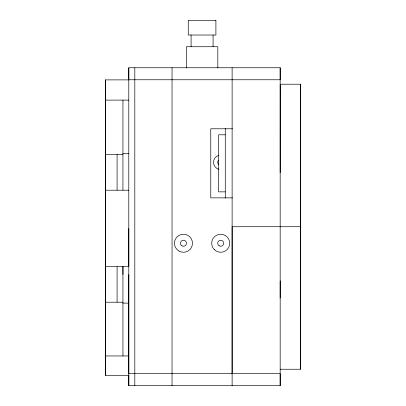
<?xml version="1.0" encoding="UTF-8"?>
<svg xmlns="http://www.w3.org/2000/svg" width="406" height="406" viewBox="0 0 406 406"><rect width="100%" height="100%" fill="white"/><g stroke="black" fill="none" stroke-linecap="round" stroke-linejoin="round"><path stroke-width="0.61" d="M128.798 375.311L105.372 375.311L105.372 79.886L128.798 79.886M117.085 302.211L117.085 266.671M122.942 355.955L122.942 266.671L122.942 274.537M280.176 67.756L280.176 79.769L128.798 79.769L128.798 67.756L280.176 67.756L280.176 385.7L128.798 385.7L128.798 274.537M128.798 228.471L128.798 266.671L105.372 266.671M134.807 385.7L134.807 67.756M232.12 373.687L232.12 226.726L300.597 226.731M300.597 155.473L300.628 84.215L280.206 84.215L280.176 172.56M280.176 369.242L300.597 369.242L300.628 138.279M300.597 172.565L300.628 155.473M105.372 100.109L128.798 100.109M232.531 128.783L210.775 128.783L210.775 197.864L232.531 197.864M225.269 134.792L218.661 134.792L218.661 191.855L225.269 191.855M122.942 153.539L128.798 153.539M105.372 154.498L122.942 154.498M105.372 190.211L128.798 190.211M105.372 302.211L122.942 302.211M122.942 303.125L128.798 303.125M105.372 355.955L128.798 355.955M300.628 84.215L300.597 369.242M280.176 280.891L280.176 297.984M280.176 385.7L280.176 373.687L128.798 373.687L128.798 67.756M232.12 67.756L232.12 385.7M225.269 128.2L225.269 198.118M217.824 67.924L217.824 46.731L186.344 46.731L186.344 67.924M213.084 35.017L213.084 46.731M191.084 35.017L191.084 46.731M172.048 67.756L172.048 385.7M128.798 374.951L128.798 385.7M122.942 100.109L122.942 190.211M117.085 154.498L117.085 190.211M105.372 79.886L105.372 375.311M218.58 164.425A3.004 3.004 0 0 1 218.58 160.177M218.839 169.266A7.206 7.206 0 0 1 218.839 155.341M215.901 20.3L188.267 20.3L188.267 35.017L215.901 35.017L215.901 20.3M219.204 245.843A3.004 3.004 0 0 0 223.711 243.245A3.004 3.004 0 0 0 219.204 240.641A3.004 3.004 0 0 0 219.204 245.843M181.959 245.843A3.004 3.004 0 0 0 186.466 243.245A3.004 3.004 0 0 0 181.959 240.641A3.004 3.004 0 0 0 181.959 245.843M214.332 249.614A9.008 9.008 0 0 0 229.41 245.574A9.008 9.008 0 0 0 218.372 234.541A9.008 9.008 0 0 0 214.332 249.614M178.96 251.045A9.008 9.008 0 0 0 192.474 243.245A9.008 9.008 0 0 0 178.96 235.439A9.008 9.008 0 0 0 178.96 251.045"/></g></svg>
